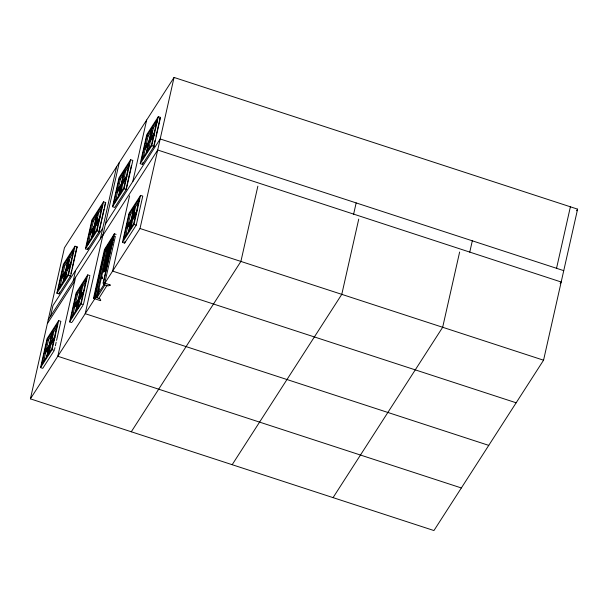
<?xml version="1.0" encoding="UTF-8"?>
<svg xmlns="http://www.w3.org/2000/svg" width="608" height="608" viewBox="0 0 608 608"><rect width="100%" height="100%" fill="white"/><g stroke="black" fill="none" stroke-linecap="round" stroke-linejoin="round"><path stroke-width="0.91" d="M102.144 277.476L101.658 278.624L101.992 277.993M102.174 277.316L101.658 278.624L101.787 277.681M101.825 277.985C101.582 279.71 102.456 275.462 101.893 278.244L102.114 277.111L101.969 278.061M104.508 265.027L104.88 262.375M101.825 278.403L102.114 277.111L101.84 278.289M101.969 277.788L101.832 278.358L101.931 277.902M101.984 277.423L101.977 277.605M102.098 277.658L102.19 277.195M101.696 278.601L101.916 277.468M30.4 398.848L64.44 247.798L174.055 77.452L577.6 209.152L543.56 360.202L433.945 530.548L30.4 398.848L140.015 228.509L174.055 77.452M50.586 316.099L52.949 305.611L102.722 228.274M56.871 293.193L63.414 264.161L74.982 246.187L77.193 246.909L70.65 275.941L59.082 293.915L56.871 293.193L68.438 275.219L74.982 246.187M40.546 367.62L52.113 349.646L54.325 350.368L42.758 368.342L40.546 367.62L47.09 338.588L58.657 320.614L60.868 321.336L56.574 340.389M63.68 265.225L58.163 289.704L68.172 274.155L73.69 249.675L63.68 265.225L64.79 265.59L68.575 259.7M47.356 339.652L41.838 364.131L51.847 348.582L57.365 324.102L47.356 339.652L48.465 340.016L51.779 334.864M65.162 273.501L61.841 278.654L61.294 278.472L61.644 276.891L65.915 270.264M48.838 347.92L45.516 353.081L44.969 352.898L45.326 351.318L49.59 344.69M59.668 288.314L61.841 278.654M62.198 277.073L64.79 265.59M43.343 362.74L45.516 353.081M46.071 350.618L48.465 340.016M59.082 293.915L59.493 292.098M62.905 282.34L68.423 257.868M63.437 281.512L68.955 257.032L70.064 257.389L73.849 251.507M46.58 356.767L52.098 332.287M47.112 355.938L52.63 331.459L53.74 331.816L57.524 325.934M70.908 264.571L67.116 270.454L66.568 270.279L66.918 268.698L71.653 261.341M65.398 276.556L66.188 273.045M67.731 266.175L69.13 259.988M54.583 338.998L50.791 344.88L50.244 344.698L50.601 343.125L54.857 336.498M48.876 351.865L49.864 347.472M52.007 337.949L52.805 334.415M64.942 280.113L67.473 268.873M67.67 267.991L70.064 257.389M48.617 354.54L50.791 344.88M53.74 331.816L51.148 343.3L50.601 343.125M52.113 349.646L58.657 320.614M70.178 276.67L70.49 275.295M70.893 273.524L71.691 269.982M72.086 268.212L73.082 263.788M73.256 263.044L76.722 247.638M54.53 349.463L54.94 347.647M55.351 345.83L56.164 342.205M73.218 280.934L75.582 270.446M85.416 248.832L91.96 219.8L103.527 201.826L105.739 202.548L99.195 231.58L87.628 249.554L85.416 248.832L96.984 230.858L103.527 201.826M92.226 220.871L86.708 245.351L96.718 229.794L102.235 205.314L92.226 220.871L93.336 221.228L97.12 215.338M71.828 322.605L69.616 321.89L76.16 292.851L87.719 274.877L89.931 275.599M93.708 229.14L90.387 234.293L89.84 234.11L90.189 232.53L94.46 225.902M76.426 293.922L70.908 318.402L80.917 302.845L86.427 278.365L76.426 293.922L77.528 294.28L81.32 288.39M88.213 243.952L90.387 234.293M90.744 232.712L93.336 221.228M77.9 302.191L74.586 307.344L74.032 307.162L74.389 305.581L78.652 298.954M72.405 317.004L77.528 294.28M87.628 249.554L88.038 247.745M91.451 237.986L96.968 213.507M91.983 237.15L97.5 212.671L98.61 213.036L102.395 207.146M75.643 311.038L81.16 286.558M76.182 310.202L81.7 285.722L82.802 286.087L86.587 280.197M99.454 220.21L95.661 226.092L95.114 225.918L95.464 224.337L100.198 216.98M93.541 233.951L94.734 228.684M96.277 221.814L97.272 217.398M93.488 235.752L96.018 224.519L95.464 224.337M96.216 223.63L98.61 213.036M83.646 293.261L79.861 299.151L79.306 298.969L79.663 297.388L84.398 290.031M78.136 305.246L78.926 301.735M80.476 294.865L81.472 290.449M77.68 308.811L80.21 297.57L79.663 297.388M80.416 296.681L82.802 286.087M69.616 321.89L81.183 303.916L87.719 274.877M98.724 232.309L100.434 224.732M100.632 223.843L101.627 219.427M101.84 218.508L103.922 209.274M104.333 207.427L104.751 205.58M104.956 204.653L105.268 203.277M89.726 276.511L83.387 304.631L81.183 303.916M100.335 238.853L116.584 166.767M119.252 162.625L85.204 313.682L488.748 445.375M112.518 206.72L119.062 177.688L130.629 159.714L132.84 160.436L126.297 189.468L114.73 207.442L112.518 206.72L124.085 188.746L130.629 159.714M119.328 178.76L113.81 203.239L123.819 187.682L129.337 163.202L119.328 178.76L120.43 179.117L123.751 173.964M121.281 186.291L117.488 192.181L116.934 191.999L117.291 190.418L122.026 183.054M93.472 298.368L94.734 297.92A1.938 0.98 12.7 0 1 95.996 297.479L99.765 298.695A1.953 0.988 12.7 0 1 100.145 299.676L100.753 300.185L100.495 300.648L93.472 298.368L104.5 249.455L114.342 233.799L116.098 234.369M115.307 201.841L117.846 190.6L117.291 190.418M118.043 189.719L120.43 179.117M94.194 297.996L105.04 249.865L113.772 235.972M94.331 297.783L105.1 249.987L114.046 235.752L110.732 250.458M94.734 297.92L105.503 250.124L113.954 236.672M118.545 195.875L124.062 171.395M95.996 297.472L106.514 250.785L113.559 239.575M119.084 195.039L124.602 170.559L125.704 170.924L129.018 165.771M126.076 178.836L122.763 183.981L122.208 183.806L122.565 182.225L126.829 175.606M120.642 191.839L121.63 187.454M97.318 295.952L107.426 251.081L112.966 242.273M120.582 193.64L122.763 183.981M123.318 181.518L125.704 170.924M101.627 278.601L101.84 277.651L101.711 278.054M103.634 271.89L108.194 251.659L110.519 247.965L106.286 268.303L103.634 271.89L105.959 268.196L110.519 247.965M108.3 251.917L104.044 270.818L105.868 267.908L110.124 249.014L108.3 251.917L109.615 252.32L109.128 252.168L105.275 269.26M103.96 271.996L105.412 265.559M106.446 260.961L107.274 257.283M107.692 255.444L108.52 251.765L110.375 248.809M103.064 283.115L114.342 233.799M103.314 282.705L110.337 284.985L109.083 285.433A1.938 0.98 12.7 0 1 107.814 285.874L104.044 284.658A1.946 0.988 12.7 0 1 103.672 283.678L103.276 283.548L109.075 257.815M109.493 255.976L110.322 252.297M104.69 283.396L115.345 236.33M126.137 188.83L131.434 165.315M129.572 195.837L112.609 271.092L516.154 402.792M132.795 181.541L146.65 120.042M122.451 242.387L128.995 213.355L140.562 195.381L142.774 196.103L136.23 225.135L124.663 243.109L122.451 242.387L134.018 224.413L140.562 195.381M140.212 163.681L146.756 134.649L158.323 116.675L160.535 117.397L153.991 146.429L142.424 164.403L140.212 163.681L151.78 145.707L158.323 116.675M129.261 214.419L123.743 238.898L133.752 223.349L139.27 198.869L129.261 214.419L130.363 214.784L134.155 208.886M147.022 135.713L141.504 160.193L151.514 144.643L157.031 120.164L147.022 135.713L148.132 136.078L151.916 130.188M131.214 221.95L127.422 227.84L126.867 227.666L127.224 226.085L131.488 219.458M148.504 143.982L145.183 149.135L144.628 148.96L144.985 147.379L149.249 140.752M125.24 237.5L130.363 214.784M143.009 158.794L145.183 149.135M145.738 146.672L148.132 136.078M124.663 243.109L125.073 241.292M142.424 164.403L142.834 162.587M128.478 231.534L133.996 207.054M146.247 152.828L151.764 128.349M129.018 230.706L134.535 206.226L135.637 206.583L138.951 201.43M146.779 152L152.296 127.52L153.406 127.878L157.191 121.995M136.481 213.765L132.696 219.648L132.141 219.465L132.498 217.884L137.233 210.528M154.25 135.06L150.457 140.942L149.902 140.76L150.26 139.179L154.523 132.559M130.576 227.506L131.761 222.239M133.509 214.487L134.307 210.953M151.073 136.663L152.471 130.477M130.515 229.307L133.053 218.067L132.498 217.884M133.251 217.185L135.637 206.583M148.284 150.602L153.406 127.878M153.52 147.159L153.832 145.783M154.029 144.902L155.025 140.471M156.028 136.048L156.423 134.277M156.522 133.828L160.064 118.127M257.86 186.17L240.897 261.432L131.29 431.771M353.605 214.259L356.159 202.912M358.743 219.1L341.787 294.356L232.172 464.694M459.633 252.024L442.67 327.279L333.062 497.625M469.756 252.168L472.31 240.814M556.54 268.303L570.395 206.796M97.386 295.997L99.302 288.906M105.374 269.245L108.406 258.354M105.617 268.409L106.613 264.868M101.832 277.263L101.665 278.35M109.128 252.168L110.489 250.002M96.908 297.768L104.956 284.954M98.853 298.399L106.909 285.585M76.19 248.474L77.193 246.909M159.532 118.955L160.535 117.397M61.294 278.472L65.558 271.844M66.568 270.279L70.824 263.652M89.84 234.11L94.103 227.483M95.114 225.918L99.37 219.29M116.934 191.999L121.197 185.372M122.208 183.806L126.943 176.449M144.628 148.96L149.37 141.596M149.902 140.76L154.166 134.14M105.389 224.124L160.193 138.958L563.738 270.651M48.222 319.785L75.62 277.195L57.806 356.265L461.35 487.958M75.597 277.294L103.003 234.711M102.828 235.478L157.7 150.016L561.184 282.006L560.158 283.594M47.363 323.593L74.761 281.002M105.868 251.051L112.852 240.206M74.032 307.162L78.295 300.534M79.306 298.969L83.57 292.349M44.969 352.898L49.704 345.534M50.244 344.698L54.978 337.341M126.867 227.666L131.13 221.038M132.141 219.465L136.405 212.846M72.329 321.83L82.886 305.414M576.574 210.74L577.6 209.152M107.426 251.081L109.098 249.052M109.379 247.98L111.819 245.586M110.04 285.426L109.622 285.35M151.78 145.707L153.991 146.429M122.565 182.225L123.12 182.408M124.085 188.746L126.297 189.468M134.018 224.413L136.23 225.135M140.015 228.509L543.56 360.202M96.984 230.858L99.195 231.58M105.04 249.865L104.637 249.713M105.1 249.987L105.503 250.124M108.026 251.271L106.134 250.595A2.66 0.41 19.3 0 1 105.83 250.412A2.85 0.433 19.5 0 1 105.678 250.306M68.438 275.219L70.65 275.941M45.326 351.318L45.874 351.5"/></g></svg>
